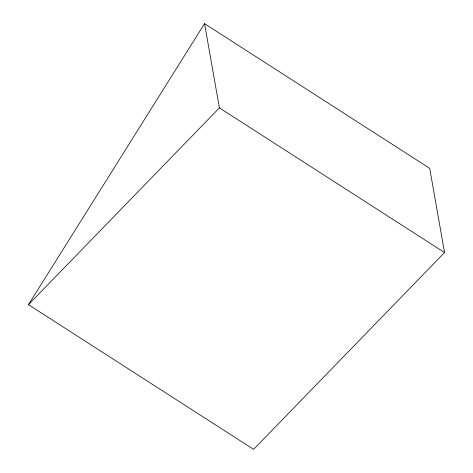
<?xml version="1.0" encoding="UTF-8"?>
<svg xmlns="http://www.w3.org/2000/svg" width="473" height="473" viewBox="0 0 473 473"><rect width="100%" height="100%" fill="white"/><g stroke="black" fill="none" stroke-linecap="round" stroke-linejoin="round"><path stroke-width="0.71" d="M28.457 304.665L204.549 23.65L429.697 168.335L444.543 252.552L253.599 449.35L28.457 304.665L219.401 107.868L204.549 23.65M219.401 107.868L444.543 252.552"/></g></svg>
